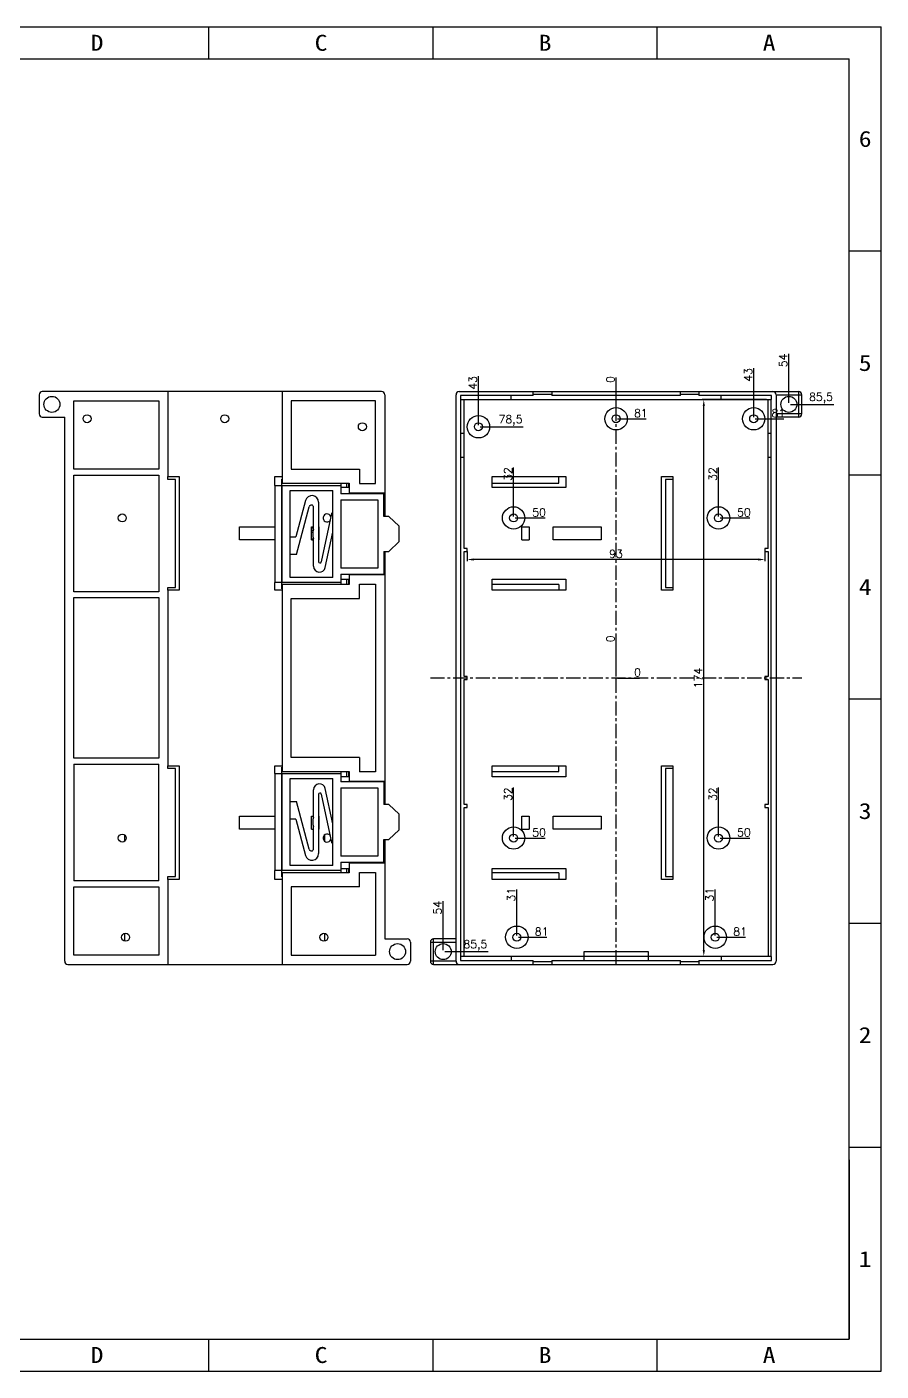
# Model space of a CAD drawing. Header units: millimetres. Extents: x 1109 to 1703, y -3218 to -2798.
# Drawn here: x 1436.4 to 1703.3, y -3218.3 to -2798.3 of the extents above; entities that cross this region are included whole.
import ezdxf
from ezdxf.enums import TextEntityAlignment as Align

# ---------------------------------------------------------------- set-up
doc = ezdxf.new("R2010")
doc.units = ezdxf.units.MM
doc.linetypes.add('CENTER', pattern=[0.6, 0.375, -0.075, 0.075, -0.075])
doc.layers.add('dim', color=82, linetype='Continuous', lineweight=9)
doc.styles.get("Standard").update_dxf_attribs({"font": 'txt', "bigfont": 'gbcbig.shx'})
doc.styles.add('TEXTSTYLE_0', font='txt', dxfattribs={"width": 0.8})
doc.dimstyles.new('ISO-25', dxfattribs={"dimtxt": 2.5, "dimasz": 2.5, "dimexe": 1.25, "dimexo": 0.625, "dimtad": 1, "dimtxsty": 'Standard', "dimcen": 2.5, "dimadec": 0, "dimazin": 0, "dimtfac": 1, "dimtmove": 0, "dimatfit": 3, "dimfxl": 1, "dimarcsym": 0})

# ---------------------------------------------------------------- blocks, each defined once
blk = doc.blocks.new('*D195')
at = {"layer": 'Defpoints', "color": 0}
for p in [(1652.5, -2940.63), (1652.5, -2951.76), (1620.5, -3001.76)]:
    blk.add_point(p, dxfattribs=at)
at = {"layer": 'dim', "color": 0, "lineweight": -2}
blk.add_line((1652.5, -2951.26), (1652.5, -2935.97), dxfattribs=at)
at = {"layer": 'dim', "color": 0, "insert": (1650.75, -2938.05), "char_height": 2.5, "attachment_point": 5, "rotation": 90}
blk.add_mtext('32', dxfattribs=at)
blk = doc.blocks.new('*D196')
at = {"layer": 'Defpoints', "color": 0}
for p in [(1652.5, -2951.76), (1658.08, -2951.76), (1620.5, -3001.76)]:
    blk.add_point(p, dxfattribs=at)
at = {"layer": 'dim', "color": 0, "lineweight": -2}
blk.add_line((1653, -2951.76), (1662.33, -2951.76), dxfattribs=at)
at = {"layer": 'dim', "color": 0, "insert": (1660.45, -2950.01), "char_height": 2.5, "attachment_point": 5}
blk.add_mtext('50', dxfattribs=at)
blk = doc.blocks.new('*D112')
at = {"layer": 'Defpoints', "color": 0}
for p in [(1620.5, -2909.63), (1620.5, -2920.76), (1620.5, -3001.76)]:
    blk.add_point(p, dxfattribs=at)
at = {"layer": 'dim', "color": 0, "lineweight": -2}
blk.add_line((1620.5, -2920.26), (1620.5, -2907.88), dxfattribs=at)
at = {"layer": 'dim', "color": 0, "insert": (1618.75, -2908.51), "char_height": 2.5, "attachment_point": 5, "rotation": 90}
blk.add_mtext('0', dxfattribs=at)
blk = doc.blocks.new('*D113')
at = {"layer": 'Defpoints', "color": 0}
for p in [(1620.5, -2920.76), (1626.08, -2920.76), (1620.5, -3001.76)]:
    blk.add_point(p, dxfattribs=at)
at = {"layer": 'dim', "color": 0, "lineweight": -2}
blk.add_line((1621, -2920.76), (1629.91, -2920.76), dxfattribs=at)
at = {"layer": 'dim', "color": 0, "insert": (1628.25, -2919.01), "char_height": 2.5, "attachment_point": 5}
blk.add_mtext('81', dxfattribs=at)
blk = doc.blocks.new('*D114')
at = {"layer": 'Defpoints', "color": 0}
for p in [(1663.5, -2909.63), (1663.5, -2920.76), (1620.5, -3001.76)]:
    blk.add_point(p, dxfattribs=at)
at = {"layer": 'dim', "color": 0, "lineweight": -2}
blk.add_line((1663.5, -2920.26), (1663.5, -2904.97), dxfattribs=at)
at = {"layer": 'dim', "color": 0, "insert": (1661.75, -2907.05), "char_height": 2.5, "attachment_point": 5, "rotation": 90}
blk.add_mtext('43', dxfattribs=at)
blk = doc.blocks.new('*D115')
at = {"layer": 'Defpoints', "color": 0}
for p in [(1663.5, -2920.76), (1669.08, -2920.76), (1620.5, -3001.76)]:
    blk.add_point(p, dxfattribs=at)
at = {"layer": 'dim', "color": 0, "lineweight": -2}
blk.add_line((1664, -2920.76), (1672.91, -2920.76), dxfattribs=at)
at = {"layer": 'dim', "color": 0, "insert": (1671.25, -2919.01), "char_height": 2.5, "attachment_point": 5}
blk.add_mtext('81', dxfattribs=at)
blk = doc.blocks.new('*D116')
at = {"layer": 'Defpoints', "color": 0}
for p in [(1577.5, -2912.13), (1577.5, -2923.26), (1620.5, -3001.76)]:
    blk.add_point(p, dxfattribs=at)
at = {"layer": 'dim', "color": 0, "lineweight": -2}
blk.add_line((1577.5, -2922.76), (1577.5, -2907.47), dxfattribs=at)
at = {"layer": 'dim', "color": 0, "insert": (1575.75, -2909.55), "char_height": 2.5, "attachment_point": 5, "rotation": 90}
blk.add_mtext('43', dxfattribs=at)
blk = doc.blocks.new('*D117')
at = {"layer": 'Defpoints', "color": 0}
for p in [(1577.5, -2923.26), (1583.08, -2923.26), (1620.5, -3001.76)]:
    blk.add_point(p, dxfattribs=at)
at = {"layer": 'dim', "color": 0, "lineweight": -2}
blk.add_line((1578, -2923.26), (1591.5, -2923.26), dxfattribs=at)
at = {"layer": 'dim', "color": 0, "insert": (1587.54, -2921.3), "char_height": 2.5, "attachment_point": 5}
blk.add_mtext('78,5', dxfattribs=at)
blk = doc.blocks.new('*D118')
at = {"layer": 'Defpoints', "color": 0}
for p in [(1588.5, -2940.63), (1588.5, -2951.76), (1620.5, -3001.76)]:
    blk.add_point(p, dxfattribs=at)
at = {"layer": 'dim', "color": 0, "lineweight": -2}
blk.add_line((1588.5, -2951.26), (1588.5, -2935.97), dxfattribs=at)
at = {"layer": 'dim', "color": 0, "insert": (1586.75, -2938.05), "char_height": 2.5, "attachment_point": 5, "rotation": 90}
blk.add_mtext('32', dxfattribs=at)
blk = doc.blocks.new('*D119')
at = {"layer": 'Defpoints', "color": 0}
for p in [(1588.5, -2951.76), (1594.08, -2951.76), (1620.5, -3001.76)]:
    blk.add_point(p, dxfattribs=at)
at = {"layer": 'dim', "color": 0, "lineweight": -2}
blk.add_line((1589, -2951.76), (1598.33, -2951.76), dxfattribs=at)
at = {"layer": 'dim', "color": 0, "insert": (1596.45, -2950.01), "char_height": 2.5, "attachment_point": 5}
blk.add_mtext('50', dxfattribs=at)
blk = doc.blocks.new('*D120')
at = {"layer": 'Defpoints', "color": 0}
for p in [(1620.5, -3001.76), (1588.5, -3040.63), (1588.5, -3051.76)]:
    blk.add_point(p, dxfattribs=at)
at = {"layer": 'dim', "color": 0, "lineweight": -2}
blk.add_line((1588.5, -3051.26), (1588.5, -3035.97), dxfattribs=at)
at = {"layer": 'dim', "color": 0, "insert": (1586.75, -3038.05), "char_height": 2.5, "attachment_point": 5, "rotation": 90}
blk.add_mtext('32', dxfattribs=at)
blk = doc.blocks.new('*D121')
at = {"layer": 'Defpoints', "color": 0}
for p in [(1620.5, -3001.76), (1588.5, -3051.76), (1594.08, -3051.76)]:
    blk.add_point(p, dxfattribs=at)
at = {"layer": 'dim', "color": 0, "lineweight": -2}
blk.add_line((1589, -3051.76), (1598.33, -3051.76), dxfattribs=at)
at = {"layer": 'dim', "color": 0, "insert": (1596.45, -3050.01), "char_height": 2.5, "attachment_point": 5}
blk.add_mtext('50', dxfattribs=at)
blk = doc.blocks.new('*D122')
at = {"layer": 'Defpoints', "color": 0}
for p in [(1620.5, -3001.76), (1652.5, -3040.63), (1652.5, -3051.76)]:
    blk.add_point(p, dxfattribs=at)
at = {"layer": 'dim', "color": 0, "lineweight": -2}
blk.add_line((1652.5, -3051.26), (1652.5, -3035.97), dxfattribs=at)
at = {"layer": 'dim', "color": 0, "insert": (1650.75, -3038.05), "char_height": 2.5, "attachment_point": 5, "rotation": 90}
blk.add_mtext('32', dxfattribs=at)
blk = doc.blocks.new('*D123')
at = {"layer": 'Defpoints', "color": 0}
for p in [(1620.5, -3001.76), (1652.5, -3051.76), (1658.08, -3051.76)]:
    blk.add_point(p, dxfattribs=at)
at = {"layer": 'dim', "color": 0, "lineweight": -2}
blk.add_line((1653, -3051.76), (1662.33, -3051.76), dxfattribs=at)
at = {"layer": 'dim', "color": 0, "insert": (1660.45, -3050.01), "char_height": 2.5, "attachment_point": 5}
blk.add_mtext('50', dxfattribs=at)
blk = doc.blocks.new('*D124')
at = {"layer": 'Defpoints', "color": 0}
for p in [(1620.5, -3001.76), (1651.5, -3071.63), (1651.5, -3082.76)]:
    blk.add_point(p, dxfattribs=at)
at = {"layer": 'dim', "color": 0, "lineweight": -2}
blk.add_line((1651.5, -3082.26), (1651.5, -3067.8), dxfattribs=at)
at = {"layer": 'dim', "color": 0, "insert": (1649.75, -3069.47), "char_height": 2.5, "attachment_point": 5, "rotation": 90}
blk.add_mtext('31', dxfattribs=at)
blk = doc.blocks.new('*D125')
at = {"layer": 'Defpoints', "color": 0}
for p in [(1620.5, -3001.76), (1651.5, -3082.76), (1657.08, -3082.76)]:
    blk.add_point(p, dxfattribs=at)
at = {"layer": 'dim', "color": 0, "lineweight": -2}
blk.add_line((1652, -3082.76), (1660.91, -3082.76), dxfattribs=at)
at = {"layer": 'dim', "color": 0, "insert": (1659.25, -3081.01), "char_height": 2.5, "attachment_point": 5}
blk.add_mtext('81', dxfattribs=at)
blk = doc.blocks.new('*D126')
at = {"layer": 'Defpoints', "color": 0}
for p in [(1620.5, -3001.76), (1589.5, -3071.63), (1589.5, -3082.76)]:
    blk.add_point(p, dxfattribs=at)
at = {"layer": 'dim', "color": 0, "lineweight": -2}
blk.add_line((1589.5, -3082.26), (1589.5, -3067.8), dxfattribs=at)
at = {"layer": 'dim', "color": 0, "insert": (1587.75, -3069.47), "char_height": 2.5, "attachment_point": 5, "rotation": 90}
blk.add_mtext('31', dxfattribs=at)
blk = doc.blocks.new('*D127')
at = {"layer": 'Defpoints', "color": 0}
for p in [(1620.5, -3001.76), (1589.5, -3082.76), (1595.08, -3082.76)]:
    blk.add_point(p, dxfattribs=at)
at = {"layer": 'dim', "color": 0, "lineweight": -2}
blk.add_line((1590, -3082.76), (1598.91, -3082.76), dxfattribs=at)
at = {"layer": 'dim', "color": 0, "insert": (1597.25, -3081.01), "char_height": 2.5, "attachment_point": 5}
blk.add_mtext('81', dxfattribs=at)
blk = doc.blocks.new('*D128')
at = {"layer": 'Defpoints', "color": 0}
for p in [(1620.5, -3001.76), (1566.5, -3076.13), (1566.5, -3087.26)]:
    blk.add_point(p, dxfattribs=at)
at = {"layer": 'dim', "color": 0, "lineweight": -2}
blk.add_line((1566.5, -3086.76), (1566.5, -3071.47), dxfattribs=at)
at = {"layer": 'dim', "color": 0, "insert": (1564.75, -3073.55), "char_height": 2.5, "attachment_point": 5, "rotation": 90}
blk.add_mtext('54', dxfattribs=at)
blk = doc.blocks.new('*D129')
at = {"layer": 'Defpoints', "color": 0}
for p in [(1620.5, -3001.76), (1566.5, -3087.26), (1572.08, -3087.26)]:
    blk.add_point(p, dxfattribs=at)
at = {"layer": 'dim', "color": 0, "lineweight": -2}
blk.add_line((1567, -3087.26), (1580.5, -3087.26), dxfattribs=at)
at = {"layer": 'dim', "color": 0, "insert": (1576.54, -3085.3), "char_height": 2.5, "attachment_point": 5}
blk.add_mtext('85,5', dxfattribs=at)
blk = doc.blocks.new('*D130')
at = {"layer": 'Defpoints', "color": 0}
for p in [(1674.5, -2905.13), (1674.5, -2916.26), (1620.5, -3001.76)]:
    blk.add_point(p, dxfattribs=at)
at = {"layer": 'dim', "color": 0, "lineweight": -2}
blk.add_line((1674.5, -2915.76), (1674.5, -2900.47), dxfattribs=at)
at = {"layer": 'dim', "color": 0, "insert": (1672.75, -2902.55), "char_height": 2.5, "attachment_point": 5, "rotation": 90}
blk.add_mtext('54', dxfattribs=at)
blk = doc.blocks.new('*D131')
at = {"layer": 'Defpoints', "color": 0}
for p in [(1674.5, -2916.26), (1680.08, -2916.26), (1620.5, -3001.76)]:
    blk.add_point(p, dxfattribs=at)
at = {"layer": 'dim', "color": 0, "lineweight": -2}
blk.add_line((1675, -2916.26), (1688.5, -2916.26), dxfattribs=at)
at = {"layer": 'dim', "color": 0, "insert": (1684.54, -2914.3), "char_height": 2.5, "attachment_point": 5}
blk.add_mtext('85,5', dxfattribs=at)
blk = doc.blocks.new('*D132')
at = {"layer": 'Defpoints', "color": 0}
for p in [(1620.5, -2990.63), (1620.5, -3001.76), (1620.5, -3001.76)]:
    blk.add_point(p, dxfattribs=at)
at = {"layer": 'dim', "color": 0, "lineweight": -2}
blk.add_line((1620.5, -3001.26), (1620.5, -2988.88), dxfattribs=at)
at = {"layer": 'dim', "color": 0, "insert": (1618.75, -2989.51), "char_height": 2.5, "attachment_point": 5, "rotation": 90}
blk.add_mtext('0', dxfattribs=at)
blk = doc.blocks.new('*D133')
at = {"layer": 'Defpoints', "color": 0}
for p in [(1620.5, -3001.76), (1620.5, -3001.76), (1626.08, -3001.76)]:
    blk.add_point(p, dxfattribs=at)
at = {"layer": 'dim', "color": 0, "lineweight": -2}
blk.add_line((1621, -3001.76), (1627.83, -3001.76), dxfattribs=at)
at = {"layer": 'dim', "color": 0, "insert": (1627.2, -3000.01), "char_height": 2.5, "attachment_point": 5}
blk.add_mtext('0', dxfattribs=at)
blk = doc.blocks.new('SUN_6HWZ35TKK40GSGJE8VEUYAXIAKM')
at = {"color": 7, "linetype": 'Continuous'}
for p, q in [((-594, 420), (0, 420)), ((-210, 410), (-210, 420)), ((-140, 410), (-140, 420)), ((-70, 410), (-70, 420)), ((0, 0), (0, 420)), ((-584, 410), (-10, 410)), ((-10, 10), (-10, 410)), ((-10, 350), (0, 350)), ((-10, 280), (0, 280)), ((-10, 210), (0, 210)), ((-10, 140), (0, 140)), ((-10, 70), (0, 70)), ((-584, 10), (-10, 10)), ((-210, 0), (-210, 10)), ((-140, 0), (-140, 10)), ((-70, 0), (-70, 10)), ((-594, 0), (0, 0))]:
    blk.add_line(p, q, dxfattribs=at)
at = {"color": 2, "linetype": 'Continuous', "style": 'TEXTSTYLE_0'}
for s, width, p, p2 in [('D', 1.2, (-246.99, 412.53), (-242.99, 412.53)), ('C', 1.2, (-176.99, 412.53), (-172.99, 412.53)), ('B', 1.2, (-106.99, 412.53), (-102.99, 412.53)), ('A', 1.2, (-36.99, 412.53), (-32.99, 412.53)), ('6', 1.2, (-6.99, 382.5), (-2.99, 382.5)), ('5', 1.2, (-6.99, 312.5), (-2.99, 312.5)), ('4', 1.2, (-6.99, 242.5), (-2.99, 242.5)), ('3', 1.2, (-6.99, 172.5), (-2.99, 172.5)), ('2', 1.2, (-6.99, 102.5), (-2.99, 102.5)), ('1', 2.4, (-6.99, 32.5), (-2.99, 32.5)), ('D', 1.2, (-246.99, 2.53), (-242.99, 2.53)), ('C', 1.2, (-176.99, 2.53), (-172.99, 2.53)), ('B', 1.2, (-106.99, 2.53), (-102.99, 2.53)), ('A', 1.2, (-36.99, 2.53), (-32.99, 2.53))]:
    blk.add_text(s, height=5, dxfattribs=dict(at, width=width)).set_placement(p, p2, align=Align.FIT)
blk = doc.blocks.new('*D148')
at = {"layer": 'Defpoints', "color": 0}
for p in [(1647.91, -2914.76), (1668, -2914.76), (1668, -3088.76)]:
    blk.add_point(p, dxfattribs=at)
at = {"layer": 'dim', "color": 0, "lineweight": -2}
for p, q in [((1667.5, -2914.76), (1647.41, -2914.76)), ((1647.91, -3086.76), (1647.91, -2916.76)), ((1667.5, -3088.76), (1647.41, -3088.76))]:
    blk.add_line(p, q, dxfattribs=at)
at = {"layer": 'dim', "color": 0}
for points in [[(1647.58, -2916.76), (1648.25, -2916.76), (1647.91, -2914.76)], [(1647.58, -3086.76), (1648.25, -3086.76), (1647.91, -3088.76)]]:
    blk.add_solid(points, dxfattribs=at)
at = {"layer": 'dim', "color": 0, "insert": (1646.16, -3001.76), "char_height": 2.5, "attachment_point": 5, "rotation": 90}
blk.add_mtext('174', dxfattribs=at)
blk = doc.blocks.new('*D149')
at = {"layer": 'Defpoints', "color": 0}
for p in [(1574, -2961.76), (1574, -2964.74), (1667, -2961.26)]:
    blk.add_point(p, dxfattribs=at)
at = {"layer": 'dim', "color": 0, "lineweight": -2}
for p, q in [((1574, -2962.25), (1574, -2965.24)), ((1665, -2964.74), (1576, -2964.74)), ((1667, -2961.75), (1667, -2965.24))]:
    blk.add_line(p, q, dxfattribs=at)
at = {"layer": 'dim', "color": 0}
for points in [[(1576, -2964.41), (1576, -2965.07), (1574, -2964.74)], [(1665, -2964.41), (1665, -2965.07), (1667, -2964.74)]]:
    blk.add_solid(points, dxfattribs=at)
at = {"layer": 'dim', "color": 0, "insert": (1620.5, -2962.99), "char_height": 2.5, "attachment_point": 5}
blk.add_mtext('93', dxfattribs=at)

msp = doc.modelspace()

# ---------------------------------------------------------------- linework, layer by layer
at = {"color": 7, "linetype": 'Continuous'}
for p, q in [((1440.236, -2913.255), (1440.236, -2919.255)), ((1547.236, -2912.255), (1441.236, -2912.255)), ((1480.536, -2938.805), (1480.536, -2912.255)), ((1516.136, -2912.255), (1516.136, -2940.905)), ((1548.236, -2913.255), (1548.236, -2951.255)), ((1570.502, -3090.255), (1570.502, -2913.255)), ((1571.502, -2912.255), (1677.502, -2912.255)), ((1594.602, -2913.505), (1571.902, -2913.505)), ((1571.902, -2913.505), (1571.902, -2914.755)), ((1571.902, -2914.755), (1669.102, -2914.755)), ((1572.002, -3088.755), (1572.002, -2914.755)), ((1573.002, -2961.255), (1573.002, -2914.755)), ((1587.702, -2914.755), (1587.702, -2913.505)), ((1594.602, -2913.505), (1594.602, -2912.255)), ((1594.602, -2913.039), (1600.402, -2913.039)), ((1600.402, -2912.255), (1600.402, -2913.505)), ((1640.602, -2913.505), (1600.402, -2913.505)), ((1640.602, -2913.505), (1640.602, -2912.255)), ((1640.602, -2913.036), (1646.402, -2913.036)), ((1646.402, -2912.255), (1646.402, -2913.505)), ((1669.102, -2913.505), (1646.402, -2913.505)), ((1653.302, -2914.755), (1653.302, -2913.505)), ((1668.002, -2961.255), (1668.002, -2914.755)), ((1669.002, -3088.755), (1669.002, -2914.755)), ((1669.102, -2914.755), (1669.102, -2913.505)), ((1670.502, -2913.255), (1678.502, -2913.255)), ((1670.502, -2913.255), (1670.502, -3090.255)), ((1677.502, -2912.255), (1677.502, -2920.255)), ((1678.502, -2919.255), (1678.502, -2913.255)), ((1451.136, -2936.555), (1451.136, -2915.155)), ((1451.136, -2915.155), (1477.636, -2915.155)), ((1477.636, -2915.155), (1477.636, -2936.555)), ((1519.036, -2915.155), (1519.036, -2936.505)), ((1545.336, -2915.155), (1519.036, -2915.155)), ((1545.336, -2941.005), (1545.336, -2915.155)), ((1441.236, -2920.255), (1448.236, -2920.255)), ((1448.236, -3090.255), (1448.236, -2920.255)), ((1678.502, -2919.255), (1670.502, -2919.255)), ((1677.502, -2920.255), (1670.502, -2920.255)), ((1573.002, -2925.355), (1572.002, -2925.355)), ((1669.002, -2925.355), (1668.002, -2925.355)), ((1572.002, -2932.755), (1573.002, -2932.755)), ((1668.002, -2932.755), (1669.002, -2932.755)), ((1477.636, -2936.555), (1451.136, -2936.555)), ((1451.136, -2974.855), (1451.136, -2938.355)), ((1451.136, -2938.355), (1477.636, -2938.355)), ((1477.636, -2938.355), (1477.636, -2974.855)), ((1480.486, -2939.705), (1480.486, -2938.805)), ((1480.486, -2938.805), (1483.986, -2938.805)), ((1482.836, -2939.705), (1480.486, -2939.705)), ((1482.836, -2973.505), (1482.836, -2939.705)), ((1483.986, -2938.805), (1483.986, -2974.305)), ((1513.936, -2941.605), (1513.936, -2938.805)), ((1513.936, -2938.805), (1516.136, -2938.805)), ((1516.088, -2941.605), (1516.088, -2939.605)), ((1519.036, -2936.505), (1540.336, -2936.505)), ((1540.336, -2936.505), (1540.336, -2941.005)), ((1581.802, -2938.805), (1604.802, -2938.805)), ((1581.802, -2942.205), (1581.802, -2938.805)), ((1602.602, -2940.905), (1602.602, -2938.805)), ((1604.802, -2938.805), (1604.802, -2942.205)), ((1634.752, -2938.805), (1638.252, -2938.805)), ((1634.752, -2974.305), (1634.752, -2938.805)), ((1638.252, -2939.705), (1635.902, -2939.705)), ((1635.902, -2939.705), (1635.902, -2973.505)), ((1638.252, -2938.805), (1638.252, -2974.305)), ((1513.888, -2941.605), (1513.888, -2971.905)), ((1513.888, -2941.605), (1534.488, -2941.605)), ((1515.983, -2941.605), (1515.983, -2971.905)), ((1516.136, -2940.905), (1537.136, -2940.905)), ((1516.206, -2971.905), (1516.206, -2941.605)), ((1518.688, -2970.305), (1518.688, -2943.205)), ((1518.688, -2943.205), (1531.988, -2943.205)), ((1531.988, -2970.305), (1531.988, -2943.205)), ((1534.488, -2940.905), (1534.488, -2944.205)), ((1536.936, -2942.205), (1534.488, -2942.205)), ((1536.336, -2942.205), (1536.336, -2940.905)), ((1536.936, -2940.905), (1536.936, -2942.205)), ((1537.136, -2940.905), (1537.136, -2943.905)), ((1537.136, -2943.905), (1548.236, -2943.905)), ((1540.336, -2941.005), (1545.336, -2941.005)), ((1581.802, -2940.905), (1602.602, -2940.905)), ((1604.802, -2942.205), (1581.802, -2942.205)), ((1523.455, -2946.332), (1520.469, -2957.655)), ((1520.673, -2963.155), (1524.609, -2948.232)), ((1527.586, -2946.868), (1527.586, -2965.409)), ((1547.988, -2944.205), (1534.488, -2944.205)), ((1534.488, -2946.105), (1534.488, -2967.405)), ((1534.488, -2946.105), (1546.088, -2946.105)), ((1546.088, -2946.105), (1546.088, -2967.405)), ((1547.988, -2951.255), (1547.988, -2944.205)), ((1525.986, -2955.389), (1525.986, -2948.41)), ((1531.593, -2950.362), (1528.377, -2965.492)), ((1549.478, -2951.255), (1547.988, -2951.255)), ((1552.788, -2954.352), (1549.478, -2951.255)), ((1502.886, -2958.555), (1502.886, -2954.555)), ((1502.886, -2954.555), (1513.888, -2954.555)), ((1525.386, -2958.555), (1525.386, -2954.555)), ((1525.386, -2954.555), (1525.986, -2954.555)), ((1525.986, -2954.964), (1525.386, -2954.964)), ((1525.386, -2955.546), (1525.886, -2955.546)), ((1525.786, -2956.255), (1525.386, -2956.255)), ((1525.786, -2955.955), (1525.786, -2957.555)), ((1527.586, -2954.555), (1527.686, -2954.555)), ((1527.686, -2954.555), (1527.686, -2958.555)), ((1529.645, -2967.221), (1531.988, -2956.197)), ((1552.788, -2959.158), (1552.788, -2954.352)), ((1591.052, -2954.555), (1593.352, -2954.555)), ((1591.052, -2958.555), (1591.052, -2954.555)), ((1593.352, -2954.555), (1593.352, -2958.555)), ((1600.852, -2954.555), (1615.852, -2954.555)), ((1600.852, -2958.555), (1600.852, -2954.555)), ((1615.852, -2954.555), (1615.852, -2958.555)), ((1513.888, -2958.555), (1502.886, -2958.555)), ((1518.688, -2957.655), (1520.469, -2957.655)), ((1525.386, -2958.255), (1525.986, -2958.255)), ((1525.386, -2958.555), (1525.986, -2958.555)), ((1525.986, -2966.836), (1525.986, -2958.121)), ((1527.586, -2958.555), (1527.686, -2958.555)), ((1549.478, -2962.255), (1552.788, -2959.158)), ((1591.052, -2958.555), (1593.352, -2958.555)), ((1615.852, -2958.555), (1600.852, -2958.555)), ((1520.673, -2963.155), (1518.688, -2963.155)), ((1547.988, -2962.255), (1549.478, -2962.255)), ((1547.988, -2962.255), (1547.988, -2969.305)), ((1548.236, -2962.255), (1548.236, -3041.255)), ((1574.002, -2961.255), (1573.002, -2961.255)), ((1573.002, -2962.255), (1574.002, -2962.255)), ((1573.002, -3001.255), (1573.002, -2962.255)), ((1574.002, -2962.255), (1574.002, -2961.255)), ((1667.002, -2961.255), (1667.002, -2962.255)), ((1668.002, -2961.255), (1667.002, -2961.255)), ((1667.002, -2962.255), (1668.002, -2962.255)), ((1668.002, -2962.255), (1668.002, -3001.255)), ((1546.088, -2967.405), (1534.488, -2967.405)), ((1534.488, -2969.305), (1534.488, -2972.505)), ((1534.488, -2969.305), (1547.988, -2969.305)), ((1480.486, -2974.305), (1480.486, -2973.505)), ((1480.486, -2973.505), (1482.836, -2973.505)), ((1534.488, -2971.905), (1513.888, -2971.905)), ((1513.936, -2974.305), (1513.936, -2971.905)), ((1516.088, -2973.905), (1516.088, -2971.905)), ((1516.136, -2972.505), (1516.136, -3031.005)), ((1537.136, -2972.505), (1516.136, -2972.505)), ((1531.988, -2970.305), (1518.688, -2970.305)), ((1534.488, -2970.905), (1536.936, -2970.905)), ((1536.336, -2972.505), (1536.336, -2970.905)), ((1536.936, -2970.905), (1536.936, -2972.505)), ((1548.236, -2969.505), (1537.136, -2969.505)), ((1537.136, -2969.505), (1537.136, -2972.505)), ((1540.336, -2972.405), (1545.336, -2972.405)), ((1540.336, -2976.905), (1540.336, -2972.405)), ((1545.336, -2972.405), (1545.336, -3031.105)), ((1581.802, -2970.905), (1604.802, -2970.905)), ((1581.802, -2974.305), (1581.802, -2970.905)), ((1602.602, -2972.505), (1581.802, -2972.505)), ((1602.602, -2972.505), (1602.602, -2974.305)), ((1604.802, -2970.905), (1604.802, -2974.305)), ((1635.902, -2973.505), (1638.252, -2973.505)), ((1477.636, -2974.855), (1451.136, -2974.855)), ((1451.136, -3026.855), (1451.136, -2976.655)), ((1451.136, -2976.655), (1477.636, -2976.655)), ((1477.636, -2976.655), (1477.636, -3026.855)), ((1483.986, -2974.305), (1480.486, -2974.305)), ((1480.536, -3029.205), (1480.536, -2974.305)), ((1516.136, -2974.305), (1513.936, -2974.305)), ((1516.136, -2973.905), (1516.088, -2973.905)), ((1519.036, -3026.605), (1519.036, -2976.905)), ((1519.036, -2976.905), (1540.336, -2976.905)), ((1604.802, -2974.305), (1581.802, -2974.305)), ((1638.252, -2974.305), (1634.752, -2974.305)), ((1574.002, -3001.255), (1573.002, -3001.255)), ((1573.002, -3002.255), (1574.002, -3002.255)), ((1573.002, -3041.255), (1573.002, -3002.255)), ((1574.002, -3002.255), (1574.002, -3001.255)), ((1667.002, -3001.255), (1667.002, -3002.255)), ((1668.002, -3001.255), (1667.002, -3001.255)), ((1667.002, -3002.255), (1668.002, -3002.255)), ((1668.002, -3002.255), (1668.002, -3041.255)), ((1477.636, -3026.855), (1451.136, -3026.855)), ((1540.336, -3026.605), (1519.036, -3026.605)), ((1540.336, -3026.605), (1540.336, -3031.105)), ((1451.136, -3028.655), (1451.136, -3065.155)), ((1451.136, -3028.655), (1477.636, -3028.655)), ((1477.636, -3065.155), (1477.636, -3028.655)), ((1480.486, -3029.205), (1483.986, -3029.205)), ((1480.486, -3030.005), (1480.486, -3029.205)), ((1482.836, -3030.005), (1480.486, -3030.005)), ((1482.836, -3063.805), (1482.836, -3030.005)), ((1483.986, -3029.205), (1483.986, -3064.705)), ((1513.888, -3031.605), (1534.488, -3031.605)), ((1513.888, -3031.605), (1513.888, -3061.905)), ((1513.936, -3029.205), (1516.136, -3029.205)), ((1513.936, -3031.605), (1513.936, -3029.205)), ((1515.983, -3031.605), (1515.983, -3061.905)), ((1516.088, -3031.605), (1516.088, -3029.605)), ((1516.136, -3031.005), (1537.136, -3031.005)), ((1516.206, -3061.905), (1516.206, -3031.605)), ((1534.488, -3031.005), (1534.488, -3034.205)), ((1536.336, -3032.605), (1536.336, -3031.005)), ((1536.936, -3031.005), (1536.936, -3032.605)), ((1537.136, -3031.005), (1537.136, -3034.005)), ((1545.336, -3031.105), (1540.336, -3031.105)), ((1581.802, -3029.205), (1604.802, -3029.205)), ((1581.802, -3032.605), (1581.802, -3029.205)), ((1581.802, -3031.005), (1602.602, -3031.005)), ((1602.602, -3031.005), (1602.602, -3029.205)), ((1604.802, -3029.205), (1604.802, -3032.605)), ((1634.752, -3064.705), (1634.752, -3029.205)), ((1634.752, -3029.205), (1638.252, -3029.205)), ((1635.902, -3030.005), (1635.902, -3063.805)), ((1638.252, -3030.005), (1635.902, -3030.005)), ((1638.252, -3029.205), (1638.252, -3064.705)), ((1518.688, -3033.205), (1531.988, -3033.205)), ((1518.688, -3060.305), (1518.688, -3033.205)), ((1531.988, -3047.313), (1529.645, -3036.289)), ((1531.988, -3060.305), (1531.988, -3033.205)), ((1536.936, -3032.605), (1534.488, -3032.605)), ((1547.988, -3034.205), (1534.488, -3034.205)), ((1534.488, -3036.105), (1546.088, -3036.105)), ((1534.488, -3036.105), (1534.488, -3057.405)), ((1537.136, -3034.005), (1548.236, -3034.005)), ((1546.088, -3036.105), (1546.088, -3057.405)), ((1547.988, -3034.205), (1547.988, -3041.255)), ((1604.802, -3032.605), (1581.802, -3032.605)), ((1518.688, -3040.355), (1520.673, -3040.355)), ((1524.609, -3055.278), (1520.673, -3040.355)), ((1525.986, -3045.389), (1525.986, -3036.674)), ((1527.586, -3038.101), (1527.586, -3056.642)), ((1528.377, -3038.018), (1531.593, -3053.148)), ((1502.886, -3044.955), (1513.888, -3044.955)), ((1502.886, -3048.955), (1502.886, -3044.955)), ((1525.386, -3044.955), (1525.986, -3044.955)), ((1525.386, -3048.955), (1525.386, -3044.955)), ((1527.586, -3044.955), (1527.686, -3044.955)), ((1527.686, -3044.955), (1527.686, -3048.955)), ((1549.478, -3041.255), (1547.988, -3041.255)), ((1552.788, -3044.352), (1549.478, -3041.255)), ((1552.788, -3049.158), (1552.788, -3044.352)), ((1574.002, -3041.255), (1573.002, -3041.255)), ((1573.002, -3042.255), (1574.002, -3042.255)), ((1573.002, -3088.755), (1573.002, -3042.255)), ((1574.002, -3042.255), (1574.002, -3041.255)), ((1591.052, -3048.955), (1591.052, -3044.955)), ((1591.052, -3044.955), (1593.352, -3044.955)), ((1593.352, -3044.955), (1593.352, -3048.955)), ((1600.852, -3048.955), (1600.852, -3044.955)), ((1600.852, -3044.955), (1615.852, -3044.955)), ((1615.852, -3044.955), (1615.852, -3048.955)), ((1667.002, -3041.255), (1667.002, -3042.255)), ((1668.002, -3041.255), (1667.002, -3041.255)), ((1667.002, -3042.255), (1668.002, -3042.255)), ((1668.002, -3042.255), (1668.002, -3088.755)), ((1513.888, -3048.955), (1502.886, -3048.955)), ((1520.469, -3045.855), (1518.688, -3045.855)), ((1520.469, -3045.855), (1523.455, -3057.178)), ((1525.386, -3048.955), (1525.986, -3048.955)), ((1525.786, -3045.955), (1525.786, -3047.555)), ((1525.986, -3055.1), (1525.986, -3048.121)), ((1527.586, -3048.955), (1527.686, -3048.955)), ((1549.478, -3052.255), (1552.788, -3049.158)), ((1591.052, -3048.955), (1593.352, -3048.955)), ((1615.852, -3048.955), (1600.852, -3048.955)), ((1467.036, -3052.691), (1467.036, -3050.819)), ((1529.436, -3050.819), (1529.436, -3052.691)), ((1547.988, -3052.255), (1549.478, -3052.255)), ((1547.988, -3059.305), (1547.988, -3052.255)), ((1548.236, -3052.255), (1548.236, -3083.255)), ((1546.088, -3057.405), (1534.488, -3057.405)), ((1531.988, -3060.305), (1518.688, -3060.305)), ((1534.488, -3059.305), (1547.988, -3059.305)), ((1534.488, -3059.305), (1534.488, -3062.605)), ((1534.488, -3061.305), (1536.936, -3061.305)), ((1536.336, -3062.605), (1536.336, -3061.305)), ((1536.936, -3061.305), (1536.936, -3062.605)), ((1548.236, -3059.605), (1537.136, -3059.605)), ((1537.136, -3059.605), (1537.136, -3062.605)), ((1581.802, -3064.705), (1581.802, -3061.305)), ((1581.802, -3061.305), (1604.802, -3061.305)), ((1604.802, -3061.305), (1604.802, -3064.705)), ((1477.636, -3065.155), (1451.136, -3065.155)), ((1480.486, -3063.805), (1482.836, -3063.805)), ((1480.486, -3064.705), (1480.486, -3063.805)), ((1483.986, -3064.705), (1480.486, -3064.705)), ((1480.536, -3091.255), (1480.536, -3064.705)), ((1534.488, -3061.905), (1513.888, -3061.905)), ((1513.936, -3064.705), (1513.936, -3061.905)), ((1516.136, -3064.705), (1513.936, -3064.705)), ((1516.088, -3063.905), (1516.088, -3061.905)), ((1516.136, -3063.905), (1516.088, -3063.905)), ((1537.136, -3062.605), (1516.136, -3062.605)), ((1516.136, -3062.605), (1516.136, -3091.255)), ((1540.336, -3062.505), (1545.336, -3062.505)), ((1540.336, -3067.005), (1540.336, -3062.505)), ((1545.336, -3062.505), (1545.336, -3088.355)), ((1602.602, -3062.605), (1581.802, -3062.605)), ((1604.802, -3064.705), (1581.802, -3064.705)), ((1602.602, -3062.605), (1602.602, -3064.705)), ((1638.252, -3064.705), (1634.752, -3064.705)), ((1635.902, -3063.805), (1638.252, -3063.805)), ((1451.136, -3066.955), (1477.636, -3066.955)), ((1451.136, -3088.355), (1451.136, -3066.955)), ((1477.636, -3066.955), (1477.636, -3088.355)), ((1540.336, -3067.005), (1519.036, -3067.005)), ((1519.036, -3067.005), (1519.036, -3088.355)), ((1467.036, -3083.987), (1467.036, -3081.525)), ((1529.436, -3081.523), (1529.436, -3083.985)), ((1548.236, -3083.255), (1555.236, -3083.255)), ((1556.236, -3084.255), (1556.236, -3090.255)), ((1562.502, -3084.255), (1562.502, -3090.255)), ((1562.502, -3084.255), (1570.502, -3084.255)), ((1563.502, -3091.255), (1563.502, -3083.255)), ((1570.502, -3083.255), (1563.502, -3083.255)), ((1477.636, -3088.355), (1451.136, -3088.355)), ((1519.036, -3088.355), (1545.336, -3088.355)), ((1570.502, -3090.255), (1562.502, -3090.255)), ((1571.902, -3088.755), (1571.902, -3090.005)), ((1669.102, -3088.755), (1571.902, -3088.755)), ((1571.902, -3090.005), (1594.602, -3090.005)), ((1587.702, -3088.755), (1587.702, -3090.005)), ((1594.602, -3091.255), (1594.602, -3090.005)), ((1600.402, -3090.471), (1594.602, -3090.471)), ((1600.402, -3090.005), (1600.402, -3091.255)), ((1600.402, -3090.005), (1640.602, -3090.005)), ((1610.502, -3090.005), (1610.502, -3087.255)), ((1610.502, -3087.255), (1630.502, -3087.255)), ((1630.502, -3087.255), (1630.502, -3090.005)), ((1640.602, -3091.255), (1640.602, -3090.005)), ((1646.402, -3090.474), (1640.602, -3090.474)), ((1646.402, -3090.005), (1646.402, -3091.255)), ((1646.402, -3090.005), (1669.102, -3090.005)), ((1653.302, -3088.755), (1653.302, -3090.005)), ((1669.102, -3090.005), (1669.102, -3088.755)), ((1449.236, -3091.255), (1555.236, -3091.255)), ((1563.502, -3091.255), (1669.502, -3091.255))]:
    msp.add_line(p, q, dxfattribs=at)
at = {"color": 1, "linetype": 'CENTER', "ltscale": 11.7856}
for p, q in [((1620.502, -3091.255), (1620.502, -2912.255)), ((1562.502, -3001.755), (1678.502, -3001.755))]:
    msp.add_line(p, q, dxfattribs=at)
for p in [(1693.319, -3152.317), (1593.319, -3208.317)]:
    msp.add_line(p, (1693.319, -3208.317))
at = {"color": 7, "linetype": 'Continuous'}
for centre, radius in [((1444.236, -2916.255), 2.5), ((1674.502, -2916.255), 2.5), ((1620.502, -2920.755), 3.5), ((1663.502, -2920.755), 3.5), ((1455.236, -2920.755), 1.25), ((1498.236, -2920.755), 1.25), ((1541.236, -2923.255), 1.25), ((1577.502, -2923.255), 3.5), ((1577.502, -2923.255), 1.25), ((1620.502, -2920.755), 1.25), ((1663.502, -2920.755), 1.25), ((1588.502, -2951.755), 3.5), ((1652.502, -2951.755), 3.5), ((1466.236, -2951.755), 1.25), ((1588.502, -2951.755), 1.25), ((1652.502, -2951.755), 1.25), ((1588.502, -3051.755), 3.5), ((1652.502, -3051.755), 3.5), ((1466.236, -3051.755), 1.25), ((1588.502, -3051.755), 1.25), ((1652.502, -3051.755), 1.25), ((1467.236, -3082.755), 1.25), ((1529.236, -3082.755), 1.25), ((1589.502, -3082.755), 3.5), ((1589.502, -3082.755), 1.25), ((1651.502, -3082.755), 3.5), ((1651.502, -3082.755), 1.25), ((1552.236, -3087.255), 2.5), ((1566.502, -3087.255), 2.5)]:
    msp.add_circle(centre, radius, dxfattribs=at)
for centre, radius, start, end in [((1441.236, -2913.255), 1, 90, 180), ((1547.236, -2913.255), 1, 0, 90), ((1571.502, -2913.255), 1, 90, 180), ((1669.502, -2913.255), 1, 0, 90), ((1677.502, -2913.255), 1, 0, 90), ((1441.236, -2919.255), 1, 180, 270), ((1677.502, -2919.255), 1, 270, 0), ((1525.486, -2946.868), 2.1, 0, 165.22599), ((1525.286, -2948.41), 0.7, 0, 165.22599), ((1530.236, -2951.755), 1.25, 21.5295, 315.09033), ((1531.788, -2950.404), 0.2, 0, 168.00028), ((1526.686, -2955.955), 0.9, 141.05756, 180), ((1526.686, -2957.555), 0.9, 180, 218.94244), ((1527.836, -2966.836), 1.85, 180, 348.00028), ((1527.986, -2965.409), 0.4, 180, 348.00028), ((1527.836, -3036.674), 1.85, 11.99972, 180), ((1527.986, -3038.101), 0.4, 11.99972, 180), ((1526.686, -3045.955), 0.9, 141.05756, 180), ((1526.686, -3047.555), 0.9, 180, 218.94244), ((1530.236, -3051.755), 1.25, 44.94473, 338.4824), ((1531.788, -3053.106), 0.2, 191.99972, 0), ((1525.486, -3056.642), 2.1, 194.77401, 0), ((1525.286, -3055.1), 0.7, 194.77401, 0), ((1555.236, -3084.255), 1, 0, 90), ((1563.502, -3084.255), 1, 90, 180), ((1449.236, -3090.255), 1, 180, 270), ((1555.236, -3090.255), 1, 270, 0), ((1563.502, -3090.255), 1, 180, 270), ((1571.502, -3090.255), 1, 180, 270), ((1669.502, -3090.255), 1, 270, 0)]:
    msp.add_arc(centre, radius, start, end, dxfattribs=at)

# ---------------------------------------------------------------- block references
msp.add_blockref('SUN_6HWZ35TKK40GSGJE8VEUYAXIAKM', (1703.319, -3218.317))

# ---------------------------------------------------------------- dimensions: what is measured, and where the dimension line sits
at = {"layer": 'dim'}
for feature_location, offset, dtype, origin, picture, middle in [((1674.502, -2916.255), (0, 11.123), 1, (1620.502, -3001.755), '*D130', (1672.753, -2902.549)), ((1663.502, -2920.755), (0, 11.123), 1, (1620.502, -3001.755), '*D114', (1661.753, -2907.049)), ((1577.502, -2923.255), (0, 11.123), 1, (1620.502, -3001.755), '*D116', (1575.753, -2909.549)), ((1620.502418967, -2920.755039666), (0, 11.122823241), 1, (1620.502418967, -3001.755039668), '*D112', (1618.752668967, -2908.507466425)), ((1674.502, -2916.255), (5.577, 0), 0, (1620.502, -3001.755), '*D131', (1684.537, -2914.297)), ((1620.502, -2920.755), (5.577, 0), 0, (1620.502, -3001.755), '*D113', (1628.246, -2919.005)), ((1663.502, -2920.755), (5.577, 0), 0, (1620.502, -3001.755), '*D115', (1671.246, -2919.005)), ((1577.502, -2923.255), (5.577, 0), 0, (1620.502, -3001.755), '*D117', (1587.537, -2921.297)), ((1588.502, -2951.755), (0, 11.123), 1, (1620.502, -3001.755), '*D118', (1586.753, -2938.049)), ((1652.502, -2951.755), (0, 11.123), 1, (1620.502, -3001.755), '*D195', (1650.753, -2938.049)), ((1588.502, -2951.755), (5.577, 0), 0, (1620.502, -3001.755), '*D119', (1596.454, -2950.005)), ((1652.502, -2951.755), (5.577, 0), 0, (1620.502, -3001.755), '*D196', (1660.454, -2950.005)), ((1620.502418967, -3001.755039668), (0, 11.122823241), 1, (1620.502418967, -3001.755039668), '*D132', (1618.752668967, -2989.507466426)), ((1620.502418967, -3001.755039668), (5.576985296, 0), 0, (1620.502418967, -3001.755039668), '*D133', (1627.204154263, -3000.005289668)), ((1566.502, -3087.255), (0, 11.123), 1, (1620.502, -3001.755), '*D128', (1564.753, -3073.549)), ((1566.502, -3087.255), (5.577, 0), 0, (1620.502, -3001.755), '*D129', (1576.537, -3085.297)), ((1588.502, -3051.755), (0, 11.123), 1, (1620.502, -3001.755), '*D120', (1586.753, -3038.049)), ((1589.502, -3082.755), (0, 11.123), 1, (1620.502, -3001.755), '*D126', (1587.753, -3069.466)), ((1588.502, -3051.755), (5.577, 0), 0, (1620.502, -3001.755), '*D121', (1596.454, -3050.005)), ((1589.502, -3082.755), (5.577, 0), 0, (1620.502, -3001.755), '*D127', (1597.246, -3081.005)), ((1652.502, -3051.755), (0, 11.123), 1, (1620.502, -3001.755), '*D122', (1650.753, -3038.049)), ((1652.502, -3051.755), (5.577, 0), 0, (1620.502, -3001.755), '*D123', (1660.454, -3050.005)), ((1651.502, -3082.755), (0, 11.123), 1, (1620.502, -3001.755), '*D124', (1649.753, -3069.466)), ((1651.502, -3082.755), (5.577, 0), 0, (1620.502, -3001.755), '*D125', (1659.246, -3081.005))]:
    dim = msp.add_ordinate_dim(feature_location=feature_location, offset=offset, dtype=dtype, origin=origin, dimstyle='ISO-25', override={"dimasz": 2, "dimexe": 0.49975, "dimexo": 0.49975, "dimgap": 0.49975}, dxfattribs=at)
    dim.commit()
    dim.dimension.update_dxf_attribs({"geometry": picture, "text_midpoint": middle})
dim = msp.add_linear_dim(base=(1647.914, -2914.755), p1=(1668.002, -3088.755), p2=(1668.002, -2914.755), angle=90, dimstyle='ISO-25', override={"dimasz": 2, "dimexe": 0.49975, "dimexo": 0.49975, "dimgap": 0.49975}, dxfattribs=at)
dim.commit()
dim.dimension.update_dxf_attribs({"geometry": '*D148', "text_midpoint": (1646.164, -3001.755)})
dim = msp.add_linear_dim(base=(1574.002, -2964.741), p1=(1667.002, -2961.255), p2=(1574.002, -2961.755), dimstyle='ISO-25', override={"dimasz": 2, "dimexe": 0.49975, "dimexo": 0.49975, "dimgap": 0.49975}, dxfattribs=at)
dim.commit()
dim.dimension.update_dxf_attribs({"geometry": '*D149', "text_midpoint": (1620.502, -2962.991)})

doc.saveas('drawing.dxf')
